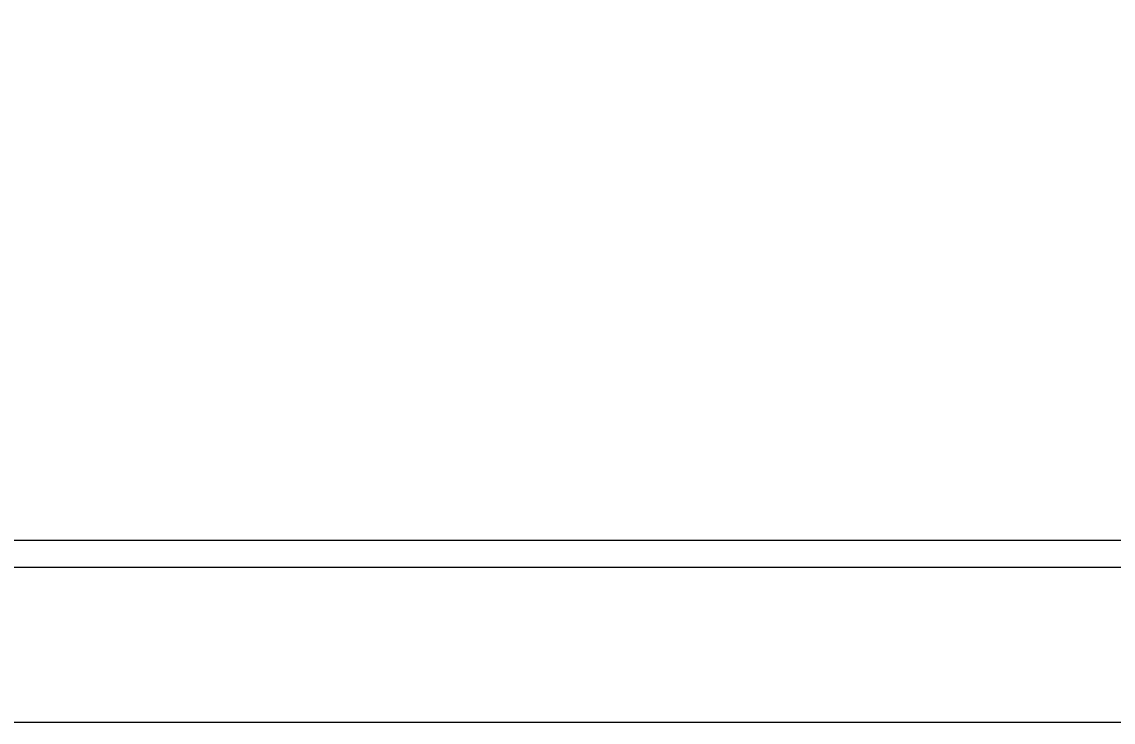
# Model space of a CAD drawing. Header units: millimetres. Extents: x -20000 to 230000, y -17405 to 25402.
# Drawn here: x 94722 to 94883.2, y -6077.7 to -5974.3 of the extents above; entities that cross this region are included whole.
import ezdxf

# ---------------------------------------------------------------- set-up
doc = ezdxf.new("R2010")
doc.units = ezdxf.units.MM
doc.header["$PDMODE"] = 35
doc.header["$PDSIZE"] = 0.5
doc.layers.get('0').update_dxf_attribs({"lineweight": 13})
doc.layers.get('Defpoints').update_dxf_attribs({"true_color": 0xc2a584})
doc.layers.add('1 - PVC', color=7, linetype='Continuous', lineweight=13)
doc.styles.add('Texte Poralu', font='tahomabd.ttf')
doc.dimstyles.new('30 - 1000', dxfattribs={"dimtxt": 10, "dimasz": 10, "dimexe": 5, "dimexo": 2.5, "dimgap": 5, "dimtad": 1, "dimdec": 1, "dimtxsty": 'Texte Poralu', "dimcen": 5, "dimazin": 0, "dimtfac": 1, "dimtdec": 1, "dimtmove": 0, "dimatfit": 3, "dimfxl": 1, "dimarcsym": 0})

# ---------------------------------------------------------------- blocks, each defined once
blk = doc.blocks.new('*D848')
at = {"layer": 'Defpoints', "color": 0, "lineweight": -2, "transparency": 16777216}
blk.add_line((94840, -3795.67), (94875.99, -3795.67), dxfattribs=at)
at = {"layer": 'Defpoints', "color": 0, "transparency": 16777216}
for p in [(94837.5, -3795.67), (94837.5, -3795.67), (90000, -6005.67)]:
    blk.add_point(p, dxfattribs=at)
at = {"layer": 'Defpoints', "color": 0, "transparency": 16777216, "insert": (94859.25, -3785.46), "char_height": 10, "attachment_point": 5, "style": 'Texte Poralu'}
blk.add_mtext('2210', dxfattribs=at)
blk = doc.blocks.new('*D849')
at = {"layer": 'Defpoints', "color": 0, "lineweight": -2, "transparency": 16777216}
blk.add_line((95120, -3615.67), (95155.99, -3615.67), dxfattribs=at)
at = {"layer": 'Defpoints', "color": 0, "transparency": 16777216}
for p in [(95117.5, -3615.67), (95117.5, -3615.67), (90000, -6005.67)]:
    blk.add_point(p, dxfattribs=at)
at = {"layer": 'Defpoints', "color": 0, "transparency": 16777216, "insert": (95139.25, -3605.46), "char_height": 10, "attachment_point": 5, "style": 'Texte Poralu'}
blk.add_mtext('2390', dxfattribs=at)
blk = doc.blocks.new('*D850')
at = {"layer": 'Defpoints', "color": 0, "lineweight": -2, "transparency": 16777216}
blk.add_line((95420, -3505.67), (95455.99, -3505.67), dxfattribs=at)
at = {"layer": 'Defpoints', "color": 0, "transparency": 16777216}
for p in [(95417.5, -3505.67), (95417.5, -3505.67), (90000, -6005.67)]:
    blk.add_point(p, dxfattribs=at)
at = {"layer": 'Defpoints', "color": 0, "transparency": 16777216, "insert": (95439.25, -3495.46), "char_height": 10, "attachment_point": 5, "style": 'Texte Poralu'}
blk.add_mtext('2500', dxfattribs=at)
blk = doc.blocks.new('*D851')
at = {"layer": 'Defpoints', "color": 0, "lineweight": -2, "transparency": 16777216}
blk.add_line((94750, -3805.67), (94785.99, -3805.67), dxfattribs=at)
at = {"layer": 'Defpoints', "color": 0, "transparency": 16777216}
for p in [(94747.5, -3805.67), (94747.5, -3805.67), (90000, -6005.67)]:
    blk.add_point(p, dxfattribs=at)
at = {"layer": 'Defpoints', "color": 0, "transparency": 16777216, "insert": (94769.25, -3795.46), "char_height": 10, "attachment_point": 5, "style": 'Texte Poralu'}
blk.add_mtext('2200', dxfattribs=at)
blk = doc.blocks.new('*U440')
at = {"layer": '1 - PVC', "linetype": 'ByBlock'}
for p, q in [((6.9, -193.8), (738.1, -193.8)), ((738.1, -197.82), (6.9, -197.82)), ((15, -220.66), (730, -220.66))]:
    blk.add_line(p, q, dxfattribs=at)

msp = doc.modelspace()

# ---------------------------------------------------------------- block references
msp.add_blockref('*U440', (94645, -5857.07))

# ---------------------------------------------------------------- dimensions: what is measured, and where the dimension line sits
at = {"layer": 'Defpoints'}
for feature_location, picture, middle in [((95417.5, -3505.67), '*D850', (95439.25, -3495.46)), ((95117.5, -3615.67), '*D849', (95139.25, -3605.46)), ((94837.5, -3795.67), '*D848', (94859.25, -3785.46)), ((94747.5, -3805.67), '*D851', (94769.25, -3795.46))]:
    dim = msp.add_ordinate_dim(feature_location=feature_location, offset=(0, 0), dtype=0, origin=(90000, -6005.67), dimstyle='30 - 1000', dxfattribs=at)
    dim.commit()
    dim.dimension.update_dxf_attribs({"geometry": picture, "text_midpoint": middle})

doc.saveas('drawing.dxf')
